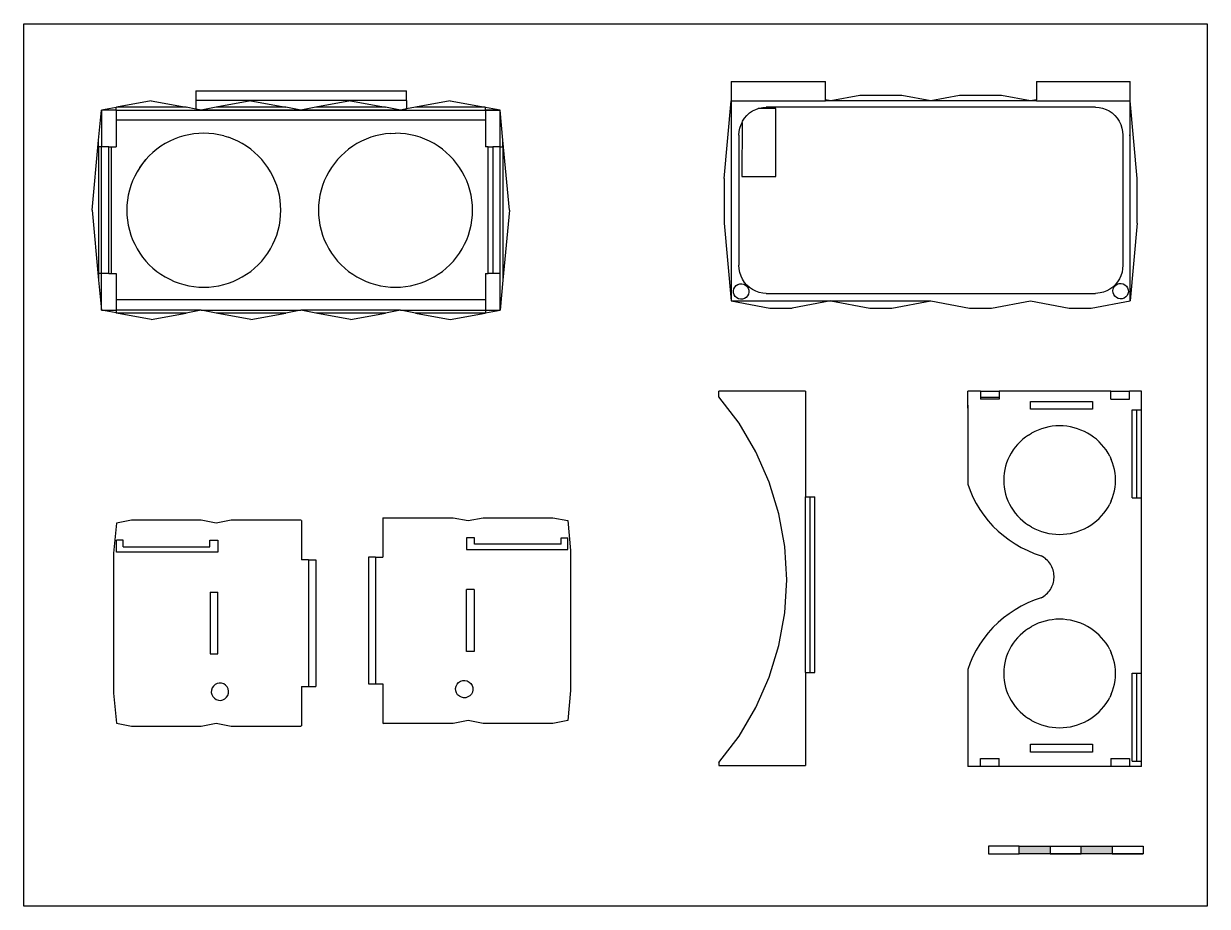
# Model space of a CAD drawing. Header units: inches. Extents: x 53.8 to 140.4, y 43.4 to 72.
# Drawn here: x 53.78 to 92.01, y 43.44 to 71.96 of the extents above; entities that cross this region are included whole.
import ezdxf

# ---------------------------------------------------------------- set-up
doc = ezdxf.new("R2010")
doc.units = ezdxf.units.IN
doc.header["$MEASUREMENT"] = 0

msp = doc.modelspace()

# ---------------------------------------------------------------- hatches: boundary and pattern name
h = msp.add_hatch(color=256)
h.dxf.hatch_style = 1
h.paths.add_polyline_path([(85.94, 45.387), (85.94, 45.137), (86.94, 45.137), (86.94, 45.387)])
h.paths.add_polyline_path([(87.94, 45.387), (87.94, 45.137), (88.94, 45.137), (88.94, 45.387)])

# ---------------------------------------------------------------- linework, layer by layer
for p, q in [((76.636, 70.09), (79.685, 70.09)), ((76.636, 70.09), (76.636, 69.466)), ((79.685, 69.498), (79.685, 70.09)), ((86.494, 70.09), (89.517, 70.09)), ((86.494, 70.09), (86.494, 69.503)), ((89.517, 69.466), (89.517, 70.09)), ((59.341, 69.789), (66.149, 69.789)), ((59.341, 69.789), (59.341, 69.477)), ((66.149, 69.477), (66.149, 69.789)), ((80.788, 69.64), (79.856, 69.466)), ((82.145, 69.64), (80.788, 69.64)), ((83.077, 69.466), (82.145, 69.64)), ((84.008, 69.64), (83.077, 69.466)), ((85.365, 69.64), (84.008, 69.64)), ((86.297, 69.466), (85.365, 69.64)), ((56.766, 69.254), (56.292, 69.166)), ((56.776, 69.256), (56.766, 69.254)), ((56.766, 69.166), (56.766, 69.254)), ((57.902, 69.466), (56.776, 69.256)), ((59.028, 69.256), (56.776, 69.256)), ((57.902, 69.466), (59.028, 69.256)), ((59.341, 69.198), (59.028, 69.256)), ((66.149, 69.477), (59.341, 69.477)), ((59.341, 69.477), (59.341, 69.198)), ((59.512, 69.166), (59.341, 69.198)), ((59.996, 69.256), (59.512, 69.166)), ((61.122, 69.466), (59.996, 69.256)), ((62.248, 69.256), (59.996, 69.256)), ((61.122, 69.466), (62.248, 69.256)), ((62.732, 69.166), (62.248, 69.256)), ((63.217, 69.256), (62.732, 69.166)), ((64.342, 69.466), (63.217, 69.256)), ((65.468, 69.256), (63.217, 69.256)), ((64.342, 69.466), (65.468, 69.256)), ((65.952, 69.166), (65.468, 69.256)), ((66.149, 69.203), (65.952, 69.166)), ((66.149, 69.477), (66.149, 69.203)), ((66.437, 69.256), (66.149, 69.203)), ((67.562, 69.466), (66.437, 69.256)), ((68.688, 69.256), (66.437, 69.256)), ((67.562, 69.466), (68.688, 69.256)), ((68.699, 69.254), (68.688, 69.256)), ((69.172, 69.166), (68.699, 69.254)), ((68.699, 69.166), (68.699, 69.254)), ((76.403, 66.955), (76.636, 69.466)), ((76.636, 69.466), (79.685, 69.466)), ((76.636, 69.466), (76.636, 63)), ((77.429, 69.191), (77.506, 69.218)), ((77.506, 69.218), (77.539, 69.23)), ((78.075, 69.218), (77.506, 69.218)), ((77.539, 69.23), (77.652, 69.253)), ((77.652, 69.253), (77.767, 69.261)), ((88.404, 69.261), (77.767, 69.261)), ((78.075, 67.017), (78.075, 69.218)), ((79.856, 69.466), (79.685, 69.498)), ((79.685, 69.466), (79.685, 69.498)), ((79.856, 69.466), (79.685, 69.466)), ((83.077, 69.466), (79.856, 69.466)), ((86.297, 69.466), (83.077, 69.466)), ((86.494, 69.503), (86.297, 69.466)), ((86.494, 69.466), (86.297, 69.466)), ((86.494, 69.466), (86.494, 69.503)), ((86.494, 69.466), (89.517, 69.466)), ((88.404, 69.261), (88.519, 69.253)), ((88.519, 69.253), (88.632, 69.23)), ((88.632, 69.23), (88.741, 69.191)), ((89.517, 63), (89.517, 69.466)), ((89.75, 66.955), (89.517, 69.466)), ((56.202, 68.193), (56.292, 69.166)), ((56.766, 69.166), (56.292, 69.166)), ((56.292, 69.166), (56.292, 69.166)), ((56.292, 69.166), (56.292, 67.981)), ((56.766, 69.166), (56.292, 69.166)), ((56.766, 69.166), (56.766, 68.854)), ((56.766, 69.166), (59.341, 69.166)), ((56.766, 69.166), (59.341, 69.166)), ((56.766, 68.854), (68.699, 68.854)), ((56.766, 68.854), (56.766, 67.981)), ((66.149, 69.166), (59.341, 69.166)), ((59.341, 69.166), (59.341, 69.166)), ((59.341, 69.166), (59.512, 69.166)), ((59.512, 69.166), (62.732, 69.166)), ((59.512, 69.166), (59.514, 69.166)), ((62.73, 69.166), (62.732, 69.166)), ((62.732, 69.166), (65.952, 69.166)), ((65.952, 69.166), (66.149, 69.166)), ((66.149, 69.166), (66.149, 69.166)), ((66.149, 69.166), (68.699, 69.166)), ((66.149, 69.166), (68.699, 69.166)), ((68.699, 69.166), (69.172, 69.166)), ((68.699, 69.166), (68.699, 68.854)), ((69.172, 69.166), (68.699, 69.166)), ((68.699, 68.854), (68.699, 67.981)), ((69.263, 68.193), (69.172, 69.166)), ((69.172, 69.166), (69.172, 69.166)), ((69.172, 67.981), (69.172, 69.166)), ((77.004, 68.807), (77.068, 68.906)), ((77.068, 68.906), (77.144, 68.995)), ((77.144, 68.995), (77.23, 69.073)), ((77.23, 69.073), (77.326, 69.139)), ((77.326, 69.139), (77.429, 69.191)), ((88.741, 69.191), (88.845, 69.139)), ((88.845, 69.139), (88.94, 69.073)), ((88.94, 69.073), (89.027, 68.995)), ((89.027, 68.995), (89.103, 68.906)), ((89.103, 68.906), (89.167, 68.807)), ((76.886, 68.353), (76.893, 68.472)), ((76.893, 68.472), (76.916, 68.588)), ((76.916, 68.588), (76.953, 68.7)), ((76.953, 68.7), (76.986, 68.77)), ((76.986, 68.77), (76.981, 67.017)), ((76.986, 68.77), (77.004, 68.807)), ((89.167, 68.807), (89.218, 68.7)), ((89.218, 68.7), (89.255, 68.588)), ((89.255, 68.588), (89.277, 68.472)), ((89.277, 68.472), (89.285, 68.353)), ((55.992, 65.933), (56.202, 68.193)), ((56.202, 67.981), (56.202, 68.193)), ((58.356, 68.086), (58.217, 68)), ((58.499, 68.163), (58.356, 68.086)), ((58.648, 68.23), (58.499, 68.163)), ((58.8, 68.287), (58.648, 68.23)), ((58.956, 68.335), (58.8, 68.287)), ((59.114, 68.372), (58.956, 68.335)), ((59.275, 68.398), (59.114, 68.372)), ((59.437, 68.414), (59.275, 68.398)), ((59.6, 68.42), (59.437, 68.414)), ((59.763, 68.414), (59.6, 68.42)), ((59.925, 68.398), (59.763, 68.414)), ((60.085, 68.372), (59.925, 68.398)), ((60.244, 68.335), (60.085, 68.372)), ((60.244, 68.335), (60.4, 68.287)), ((60.552, 68.23), (60.4, 68.287)), ((60.701, 68.163), (60.552, 68.23)), ((60.844, 68.086), (60.701, 68.163)), ((60.982, 68), (60.844, 68.086)), ((64.548, 68.086), (64.41, 68)), ((64.692, 68.163), (64.548, 68.086)), ((64.84, 68.23), (64.692, 68.163)), ((64.992, 68.287), (64.84, 68.23)), ((65.148, 68.335), (64.992, 68.287)), ((65.307, 68.372), (65.148, 68.335)), ((65.468, 68.398), (65.307, 68.372)), ((65.63, 68.414), (65.468, 68.398)), ((65.63, 68.414), (65.792, 68.42)), ((65.955, 68.414), (65.792, 68.42)), ((66.117, 68.398), (65.955, 68.414)), ((66.278, 68.372), (66.117, 68.398)), ((66.436, 68.335), (66.278, 68.372)), ((66.592, 68.287), (66.436, 68.335)), ((66.745, 68.23), (66.592, 68.287)), ((66.893, 68.163), (66.745, 68.23)), ((67.037, 68.086), (66.893, 68.163)), ((67.175, 68), (67.037, 68.086)), ((69.263, 67.981), (69.263, 68.193)), ((69.472, 65.933), (69.263, 68.193)), ((76.886, 68.353), (76.886, 64.153)), ((89.285, 68.353), (89.285, 64.153)), ((89.487, 68.353), (89.517, 68.353)), ((56.202, 67.981), (56.202, 63.885)), ((56.292, 67.981), (56.202, 67.981)), ((56.292, 67.981), (56.292, 67.981)), ((56.529, 67.981), (56.292, 67.981)), ((56.292, 63.885), (56.292, 67.981)), ((56.529, 63.885), (56.529, 67.981)), ((56.529, 67.981), (56.604, 67.981)), ((56.604, 67.981), (56.604, 63.885)), ((56.604, 67.981), (56.766, 67.981)), ((57.84, 67.691), (57.729, 67.572)), ((57.959, 67.802), (57.84, 67.691)), ((58.085, 67.905), (57.959, 67.802)), ((58.217, 68), (58.085, 67.905)), ((61.115, 67.905), (60.982, 68)), ((61.241, 67.802), (61.115, 67.905)), ((61.36, 67.691), (61.241, 67.802)), ((61.471, 67.572), (61.36, 67.691)), ((64.033, 67.691), (63.921, 67.572)), ((64.033, 67.691), (64.277, 67.905)), ((64.152, 67.802), (64.033, 67.691)), ((64.277, 67.905), (64.152, 67.802)), ((64.41, 68), (64.277, 67.905)), ((67.307, 67.905), (67.175, 68)), ((67.433, 67.802), (67.307, 67.905)), ((67.552, 67.691), (67.433, 67.802)), ((67.663, 67.572), (67.552, 67.691)), ((68.788, 67.981), (68.699, 67.981)), ((68.788, 63.885), (68.788, 67.981)), ((68.788, 67.981), (68.935, 67.981)), ((68.935, 67.981), (68.935, 63.885)), ((69.172, 67.981), (68.935, 67.981)), ((69.172, 63.885), (69.172, 67.981)), ((69.172, 67.981), (69.263, 67.981)), ((69.172, 67.981), (69.172, 67.981)), ((69.263, 67.981), (69.263, 63.672)), ((57.531, 67.314), (57.445, 67.175)), ((57.531, 67.314), (57.729, 67.572)), ((57.626, 67.446), (57.531, 67.314)), ((57.729, 67.572), (57.626, 67.446)), ((61.574, 67.446), (61.471, 67.572)), ((61.669, 67.314), (61.574, 67.446)), ((61.755, 67.175), (61.669, 67.314)), ((63.723, 67.314), (63.637, 67.175)), ((63.818, 67.446), (63.723, 67.314)), ((63.921, 67.572), (63.818, 67.446)), ((67.767, 67.446), (67.663, 67.572)), ((67.862, 67.314), (67.767, 67.446)), ((67.948, 67.175), (67.862, 67.314)), ((57.368, 67.032), (57.301, 66.883)), ((57.445, 67.175), (57.368, 67.032)), ((61.832, 67.032), (61.755, 67.175)), ((61.899, 66.883), (61.832, 67.032)), ((63.56, 67.032), (63.493, 66.883)), ((63.637, 67.175), (63.56, 67.032)), ((68.024, 67.032), (67.948, 67.175)), ((68.091, 66.883), (68.024, 67.032)), ((76.403, 66.955), (76.403, 65.511)), ((76.981, 67.017), (78.075, 67.017)), ((89.75, 65.511), (89.75, 66.955)), ((57.196, 66.575), (57.159, 66.416)), ((57.243, 66.731), (57.196, 66.575)), ((57.301, 66.883), (57.243, 66.731)), ((61.956, 66.731), (61.899, 66.883)), ((62.004, 66.575), (61.956, 66.731)), ((62.041, 66.416), (62.004, 66.575)), ((63.389, 66.575), (63.352, 66.416)), ((63.436, 66.731), (63.389, 66.575)), ((63.493, 66.883), (63.436, 66.731)), ((68.149, 66.731), (68.091, 66.883)), ((68.196, 66.575), (68.149, 66.731)), ((68.233, 66.416), (68.196, 66.575)), ((57.133, 66.256), (57.117, 66.094)), ((57.159, 66.416), (57.133, 66.256)), ((62.067, 66.256), (62.041, 66.416)), ((62.083, 66.094), (62.067, 66.256)), ((63.325, 66.256), (63.309, 66.094)), ((63.352, 66.416), (63.325, 66.256)), ((68.26, 66.256), (68.233, 66.416)), ((68.276, 66.094), (68.26, 66.256)), ((55.992, 65.933), (56.202, 63.672)), ((57.117, 66.094), (57.111, 65.931)), ((57.111, 65.931), (57.117, 65.768)), ((57.117, 65.768), (57.133, 65.606)), ((62.067, 65.606), (62.083, 65.768)), ((62.088, 65.931), (62.083, 66.094)), ((62.083, 65.768), (62.088, 65.931)), ((63.309, 66.094), (63.304, 65.931)), ((63.304, 65.931), (63.309, 65.768)), ((63.309, 65.768), (63.325, 65.606)), ((68.26, 65.606), (68.276, 65.768)), ((68.281, 65.931), (68.276, 66.094)), ((68.276, 65.768), (68.281, 65.931)), ((69.472, 65.933), (69.263, 63.672)), ((57.133, 65.606), (57.159, 65.446)), ((57.159, 65.446), (57.196, 65.287)), ((62.004, 65.287), (62.041, 65.446)), ((62.041, 65.446), (62.067, 65.606)), ((63.325, 65.606), (63.352, 65.446)), ((63.352, 65.446), (63.389, 65.287)), ((68.196, 65.287), (68.233, 65.446)), ((68.233, 65.446), (68.26, 65.606)), ((76.403, 65.511), (76.636, 63)), ((89.75, 65.511), (89.517, 63)), ((57.196, 65.287), (57.243, 65.131)), ((57.243, 65.131), (57.301, 64.979)), ((61.899, 64.979), (61.956, 65.131)), ((61.956, 65.131), (62.004, 65.287)), ((63.389, 65.287), (63.436, 65.131)), ((63.436, 65.131), (63.493, 64.979)), ((68.091, 64.979), (68.149, 65.131)), ((68.149, 65.131), (68.196, 65.287)), ((57.301, 64.979), (57.368, 64.83)), ((57.368, 64.83), (57.445, 64.687)), ((57.445, 64.687), (57.531, 64.548)), ((61.669, 64.548), (61.755, 64.687)), ((61.755, 64.687), (61.832, 64.83)), ((61.832, 64.83), (61.899, 64.979)), ((63.493, 64.979), (63.56, 64.83)), ((63.56, 64.83), (63.637, 64.687)), ((63.637, 64.687), (63.723, 64.548)), ((67.862, 64.548), (67.948, 64.687)), ((67.948, 64.687), (68.024, 64.83)), ((68.024, 64.83), (68.091, 64.979)), ((57.531, 64.548), (57.626, 64.416)), ((57.626, 64.416), (57.729, 64.29)), ((57.729, 64.29), (57.84, 64.171)), ((61.36, 64.171), (61.471, 64.29)), ((61.471, 64.29), (61.574, 64.416)), ((61.574, 64.416), (61.669, 64.548)), ((63.723, 64.548), (63.818, 64.416)), ((63.818, 64.416), (63.921, 64.29)), ((63.921, 64.29), (64.033, 64.171)), ((67.552, 64.171), (67.663, 64.29)), ((67.663, 64.29), (67.767, 64.416)), ((67.767, 64.416), (67.862, 64.548)), ((56.292, 63.885), (56.202, 63.885)), ((56.202, 63.885), (56.202, 63.672)), ((56.292, 62.7), (56.292, 63.885)), ((56.292, 63.885), (56.292, 63.885)), ((56.529, 63.885), (56.292, 63.885)), ((56.529, 63.885), (56.604, 63.885)), ((56.604, 63.885), (56.766, 63.885)), ((56.766, 63.885), (56.766, 63.05)), ((57.84, 64.171), (57.959, 64.06)), ((57.959, 64.06), (58.085, 63.957)), ((58.085, 63.957), (58.217, 63.862)), ((58.217, 63.862), (58.356, 63.776)), ((60.844, 63.776), (60.982, 63.862)), ((60.982, 63.862), (61.115, 63.957)), ((61.115, 63.957), (61.241, 64.06)), ((61.241, 64.06), (61.36, 64.171)), ((64.033, 64.171), (64.152, 64.06)), ((64.152, 64.06), (64.277, 63.957)), ((64.277, 63.957), (64.41, 63.862)), ((64.41, 63.862), (64.548, 63.776)), ((67.037, 63.776), (67.175, 63.862)), ((67.175, 63.862), (67.307, 63.957)), ((67.307, 63.957), (67.433, 64.06)), ((67.433, 64.06), (67.552, 64.171)), ((68.699, 63.885), (68.699, 63.05)), ((68.699, 63.885), (68.788, 63.885)), ((68.935, 63.885), (68.788, 63.885)), ((69.172, 63.885), (68.935, 63.885)), ((69.172, 62.7), (69.172, 63.885)), ((76.893, 64.035), (76.886, 64.153)), ((76.916, 63.918), (76.893, 64.035)), ((76.953, 63.806), (76.916, 63.918)), ((89.257, 63.925), (89.222, 63.816)), ((89.278, 64.038), (89.257, 63.925)), ((89.285, 64.153), (89.278, 64.038)), ((56.202, 63.672), (56.292, 62.7)), ((58.356, 63.776), (58.499, 63.699)), ((58.499, 63.699), (58.648, 63.632)), ((58.648, 63.632), (58.8, 63.575)), ((58.8, 63.575), (58.956, 63.527)), ((58.956, 63.527), (59.114, 63.49)), ((59.114, 63.49), (59.275, 63.464)), ((59.275, 63.464), (59.437, 63.448)), ((59.763, 63.448), (59.925, 63.464)), ((59.925, 63.464), (60.085, 63.49)), ((60.085, 63.49), (60.244, 63.527)), ((60.244, 63.527), (60.4, 63.575)), ((60.4, 63.575), (60.552, 63.632)), ((60.552, 63.632), (60.701, 63.699)), ((60.701, 63.699), (60.844, 63.776)), ((64.548, 63.776), (64.692, 63.699)), ((64.692, 63.699), (64.84, 63.632)), ((64.84, 63.632), (64.992, 63.575)), ((64.992, 63.575), (65.148, 63.527)), ((65.148, 63.527), (65.307, 63.49)), ((65.307, 63.49), (65.468, 63.464)), ((65.468, 63.464), (65.63, 63.448)), ((65.955, 63.448), (66.117, 63.464)), ((66.117, 63.464), (66.278, 63.49)), ((66.278, 63.49), (66.436, 63.527)), ((66.436, 63.527), (66.592, 63.575)), ((66.592, 63.575), (66.745, 63.632)), ((66.745, 63.632), (66.893, 63.699)), ((66.893, 63.699), (67.037, 63.776)), ((69.263, 63.672), (69.172, 62.7)), ((76.752, 63.449), (76.796, 63.497)), ((76.796, 63.497), (76.851, 63.532)), ((76.851, 63.532), (76.914, 63.552)), ((76.914, 63.552), (76.979, 63.555)), ((77.004, 63.7), (76.953, 63.806)), ((76.979, 63.555), (77.043, 63.541)), ((77.068, 63.601), (77.004, 63.7)), ((77.043, 63.541), (77.1, 63.511)), ((77.144, 63.512), (77.068, 63.601)), ((77.1, 63.511), (77.149, 63.467)), ((77.23, 63.434), (77.144, 63.512)), ((77.149, 63.467), (77.184, 63.412)), ((89.041, 63.526), (88.959, 63.448)), ((89.005, 63.454), (89.048, 63.503)), ((89.113, 63.614), (89.041, 63.526)), ((89.048, 63.503), (89.102, 63.54)), ((89.102, 63.54), (89.164, 63.561)), ((89.174, 63.711), (89.113, 63.614)), ((89.164, 63.561), (89.229, 63.565)), ((89.222, 63.816), (89.174, 63.711)), ((89.229, 63.565), (89.293, 63.552)), ((89.293, 63.552), (89.351, 63.523)), ((89.351, 63.523), (89.4, 63.48)), ((89.4, 63.48), (89.437, 63.426)), ((59.437, 63.448), (59.6, 63.442)), ((59.6, 63.442), (59.763, 63.448)), ((65.63, 63.448), (65.792, 63.442)), ((65.792, 63.442), (65.955, 63.448)), ((76.708, 63.327), (76.722, 63.391)), ((76.711, 63.262), (76.708, 63.327)), ((76.731, 63.2), (76.711, 63.262)), ((76.722, 63.391), (76.752, 63.449)), ((76.766, 63.145), (76.731, 63.2)), ((76.814, 63.101), (76.766, 63.145)), ((76.872, 63.071), (76.814, 63.101)), ((77.063, 63.079), (77.001, 63.06)), ((77.118, 63.115), (77.063, 63.079)), ((77.162, 63.163), (77.118, 63.115)), ((77.192, 63.221), (77.162, 63.163)), ((77.184, 63.412), (77.203, 63.35)), ((77.206, 63.284), (77.192, 63.221)), ((77.203, 63.35), (77.206, 63.284)), ((77.326, 63.368), (77.23, 63.434)), ((77.429, 63.315), (77.326, 63.368)), ((77.539, 63.277), (77.429, 63.315)), ((77.652, 63.254), (77.539, 63.277)), ((77.767, 63.246), (77.652, 63.254)), ((77.767, 63.246), (88.404, 63.246)), ((88.555, 63.259), (88.404, 63.246)), ((88.664, 63.286), (88.555, 63.259)), ((88.769, 63.327), (88.664, 63.286)), ((88.868, 63.381), (88.769, 63.327)), ((88.959, 63.448), (88.868, 63.381)), ((88.963, 63.332), (88.976, 63.396)), ((88.967, 63.267), (88.963, 63.332)), ((88.988, 63.205), (88.967, 63.267)), ((88.976, 63.396), (89.005, 63.454)), ((89.025, 63.151), (88.988, 63.205)), ((89.074, 63.108), (89.025, 63.151)), ((89.132, 63.079), (89.074, 63.108)), ((89.196, 63.066), (89.132, 63.079)), ((89.323, 63.091), (89.261, 63.07)), ((89.377, 63.128), (89.323, 63.091)), ((89.42, 63.177), (89.377, 63.128)), ((89.449, 63.235), (89.42, 63.177)), ((89.437, 63.426), (89.458, 63.364)), ((89.462, 63.299), (89.449, 63.235)), ((89.458, 63.364), (89.462, 63.299)), ((56.766, 62.611), (56.292, 62.7)), ((56.292, 62.7), (56.766, 62.7)), ((56.766, 63.05), (68.699, 63.05)), ((56.766, 63.05), (56.766, 62.7)), ((56.766, 62.7), (56.766, 62.611)), ((59.512, 62.7), (56.766, 62.7)), ((59.512, 62.7), (59.028, 62.609)), ((59.996, 62.609), (59.512, 62.7)), ((59.512, 62.7), (62.732, 62.7)), ((62.732, 62.7), (62.248, 62.609)), ((63.217, 62.609), (62.732, 62.7)), ((65.952, 62.7), (62.732, 62.7)), ((65.952, 62.7), (65.468, 62.609)), ((66.437, 62.609), (65.952, 62.7)), ((65.952, 62.7), (68.699, 62.7)), ((68.699, 63.05), (68.699, 62.7)), ((68.699, 62.7), (68.699, 62.611)), ((68.699, 62.611), (69.172, 62.7)), ((68.699, 62.7), (69.172, 62.7)), ((76.636, 63), (79.856, 63)), ((76.636, 63), (77.887, 62.767)), ((76.936, 63.057), (76.872, 63.071)), ((77.001, 63.06), (76.936, 63.057)), ((77.887, 62.767), (78.606, 62.767)), ((79.856, 63), (78.606, 62.767)), ((79.856, 63), (83.077, 63)), ((79.856, 63), (81.107, 62.767)), ((81.107, 62.767), (81.826, 62.767)), ((81.826, 62.767), (83.077, 63)), ((83.077, 63), (84.327, 62.767)), ((84.327, 62.767), (85.046, 62.767)), ((85.046, 62.767), (86.297, 63)), ((86.297, 63), (87.547, 62.767)), ((87.547, 62.767), (88.266, 62.767)), ((88.266, 62.767), (89.517, 63)), ((89.261, 63.07), (89.196, 63.066)), ((56.776, 62.609), (56.766, 62.611)), ((59.028, 62.609), (56.776, 62.609)), ((57.902, 62.4), (56.776, 62.609)), ((57.902, 62.4), (59.028, 62.609)), ((62.248, 62.609), (59.996, 62.609)), ((61.122, 62.4), (59.996, 62.609)), ((61.122, 62.4), (62.248, 62.609)), ((65.468, 62.609), (63.217, 62.609)), ((64.342, 62.4), (63.217, 62.609)), ((64.342, 62.4), (65.468, 62.609)), ((68.688, 62.609), (66.437, 62.609)), ((66.437, 62.609), (67.562, 62.4)), ((67.562, 62.4), (68.688, 62.609)), ((68.699, 62.611), (68.688, 62.609)), ((76.237, 59.901), (76.237, 60.089)), ((79.037, 60.089), (76.237, 60.089)), ((79.037, 60.089), (79.037, 56.666)), ((84.689, 60.089), (84.274, 60.089)), ((84.274, 59.635), (84.274, 60.089)), ((84.689, 60.089), (84.689, 59.889)), ((84.689, 60.089), (85.286, 60.089)), ((85.286, 60.089), (85.286, 59.889)), ((88.9, 60.089), (85.286, 60.089)), ((88.9, 59.828), (88.9, 60.089)), ((88.9, 60.089), (89.5, 60.089)), ((89.883, 60.089), (89.5, 60.089)), ((89.5, 59.828), (89.5, 60.089)), ((89.883, 59.48), (89.883, 60.089)), ((76.887, 59.049), (76.237, 59.901)), ((84.689, 59.889), (84.689, 59.828)), ((84.689, 59.889), (85.286, 59.889)), ((85.286, 59.828), (84.689, 59.828)), ((85.286, 59.889), (85.286, 59.828)), ((86.301, 59.749), (88.301, 59.749)), ((86.301, 59.499), (86.301, 59.749)), ((88.301, 59.749), (88.301, 59.499)), ((88.9, 59.828), (89.5, 59.828)), ((84.274, 59.635), (84.274, 59.622)), ((84.274, 59.534), (84.274, 59.635)), ((84.274, 59.622), (84.274, 59.534)), ((84.274, 59.534), (84.274, 59.534)), ((84.274, 59.534), (84.274, 57.084)), ((88.301, 59.499), (86.301, 59.499)), ((89.58, 56.64), (89.58, 59.48)), ((89.58, 59.48), (89.731, 59.48)), ((89.731, 56.64), (89.731, 59.48)), ((89.731, 59.48), (89.883, 59.48)), ((89.883, 56.64), (89.883, 59.48)), ((77.431, 58.126), (76.887, 59.049)), ((86.774, 58.904), (86.661, 58.871)), ((86.889, 58.93), (86.774, 58.904)), ((87.005, 58.949), (86.889, 58.93)), ((87.123, 58.96), (87.005, 58.949)), ((87.241, 58.964), (87.123, 58.96)), ((87.359, 58.96), (87.241, 58.964)), ((87.477, 58.949), (87.359, 58.96)), ((87.594, 58.93), (87.477, 58.949)), ((87.709, 58.904), (87.594, 58.93)), ((87.822, 58.871), (87.709, 58.904)), ((86.05, 58.529), (85.964, 58.45)), ((86.142, 58.601), (86.05, 58.529)), ((86.238, 58.668), (86.142, 58.601)), ((86.238, 58.668), (86.338, 58.729)), ((86.442, 58.783), (86.338, 58.729)), ((86.55, 58.83), (86.442, 58.783)), ((86.661, 58.871), (86.55, 58.83)), ((87.932, 58.83), (87.822, 58.871)), ((88.04, 58.783), (87.932, 58.83)), ((88.144, 58.729), (88.04, 58.783)), ((88.245, 58.668), (88.144, 58.729)), ((88.341, 58.601), (88.245, 58.668)), ((88.432, 58.529), (88.341, 58.601)), ((88.518, 58.45), (88.432, 58.529)), ((77.863, 57.144), (77.431, 58.126)), ((85.74, 58.185), (85.677, 58.087)), ((85.808, 58.278), (85.74, 58.185)), ((85.883, 58.366), (85.808, 58.278)), ((85.964, 58.45), (85.883, 58.366)), ((88.599, 58.366), (88.518, 58.45)), ((88.674, 58.278), (88.599, 58.366)), ((88.743, 58.185), (88.674, 58.278)), ((88.805, 58.087), (88.743, 58.185)), ((85.531, 57.774), (85.497, 57.664)), ((85.573, 57.881), (85.531, 57.774)), ((85.621, 57.986), (85.573, 57.881)), ((85.677, 58.087), (85.621, 57.986)), ((88.861, 57.986), (88.805, 58.087)), ((88.861, 57.986), (88.91, 57.881)), ((88.951, 57.774), (88.91, 57.881)), ((88.986, 57.664), (88.951, 57.774)), ((85.451, 57.439), (85.439, 57.325)), ((85.47, 57.552), (85.451, 57.439)), ((85.497, 57.664), (85.47, 57.552)), ((89.012, 57.552), (88.986, 57.664)), ((89.032, 57.439), (89.012, 57.552)), ((89.043, 57.325), (89.032, 57.439)), ((78.176, 56.119), (77.863, 57.144)), ((84.274, 57.084), (84.351, 56.871)), ((85.439, 57.325), (85.435, 57.21)), ((85.435, 57.21), (85.439, 57.096)), ((85.439, 57.096), (85.451, 56.982)), ((85.451, 56.982), (85.47, 56.868)), ((89.012, 56.868), (89.032, 56.982)), ((89.032, 56.982), (89.043, 57.096)), ((89.047, 57.21), (89.043, 57.325)), ((89.043, 57.096), (89.047, 57.21)), ((79.037, 51), (79.037, 56.666)), ((79.037, 56.666), (79.189, 56.666)), ((79.189, 51), (79.189, 56.666)), ((79.189, 56.666), (79.34, 56.666)), ((79.34, 51), (79.34, 56.666)), ((84.351, 56.871), (84.441, 56.663)), ((84.441, 56.663), (84.545, 56.46)), ((85.47, 56.868), (85.497, 56.757)), ((85.497, 56.757), (85.531, 56.647)), ((85.531, 56.647), (85.573, 56.539)), ((88.91, 56.539), (88.951, 56.647)), ((88.951, 56.647), (88.986, 56.757)), ((88.986, 56.757), (89.012, 56.868)), ((89.58, 56.64), (89.731, 56.64)), ((89.731, 56.64), (89.883, 56.64)), ((89.883, 50.97), (89.883, 56.64)), ((84.545, 56.46), (84.663, 56.265)), ((84.663, 56.265), (84.792, 56.077)), ((85.573, 56.539), (85.621, 56.435)), ((85.621, 56.435), (85.677, 56.334)), ((85.677, 56.334), (85.74, 56.236)), ((85.74, 56.236), (85.808, 56.143)), ((88.674, 56.143), (88.743, 56.236)), ((88.743, 56.236), (88.805, 56.334)), ((88.805, 56.334), (88.861, 56.435)), ((88.91, 56.539), (88.861, 56.435)), ((56.778, 55.823), (56.688, 54.85)), ((57.262, 55.913), (56.778, 55.823)), ((59.514, 55.913), (57.262, 55.913)), ((59.998, 55.823), (59.514, 55.913)), ((60.483, 55.913), (59.998, 55.823)), ((62.734, 55.913), (60.483, 55.913)), ((62.755, 55.909), (62.734, 55.913)), ((62.755, 55.909), (62.755, 54.638)), ((65.381, 55.992), (65.402, 55.996)), ((65.381, 55.992), (65.381, 54.721)), ((65.402, 55.996), (67.654, 55.996)), ((67.654, 55.996), (68.138, 55.906)), ((68.138, 55.906), (68.622, 55.996)), ((68.622, 55.996), (70.874, 55.996)), ((70.874, 55.996), (71.358, 55.906)), ((71.358, 55.906), (71.448, 54.933)), ((78.365, 55.064), (78.176, 56.119)), ((84.792, 56.077), (84.934, 55.898)), ((84.934, 55.898), (85.088, 55.728)), ((85.808, 56.143), (85.883, 56.054)), ((85.883, 56.054), (85.964, 55.971)), ((85.964, 55.971), (86.05, 55.892)), ((86.05, 55.892), (86.142, 55.819)), ((86.142, 55.819), (86.238, 55.753)), ((88.245, 55.753), (88.341, 55.819)), ((88.341, 55.819), (88.432, 55.892)), ((88.432, 55.892), (88.518, 55.971)), ((88.518, 55.971), (88.599, 56.054)), ((88.599, 56.054), (88.674, 56.143)), ((85.088, 55.728), (85.252, 55.567)), ((85.252, 55.567), (85.426, 55.418)), ((86.338, 55.692), (86.238, 55.753)), ((86.338, 55.692), (86.442, 55.638)), ((86.442, 55.638), (86.55, 55.59)), ((86.55, 55.59), (86.661, 55.55)), ((86.661, 55.55), (86.774, 55.517)), ((86.774, 55.517), (86.889, 55.491)), ((86.889, 55.491), (87.005, 55.472)), ((87.005, 55.472), (87.123, 55.461)), ((87.123, 55.461), (87.241, 55.457)), ((87.241, 55.457), (87.359, 55.461)), ((87.359, 55.461), (87.477, 55.472)), ((87.477, 55.472), (87.594, 55.491)), ((87.594, 55.491), (87.709, 55.517)), ((87.709, 55.517), (87.822, 55.55)), ((87.822, 55.55), (87.932, 55.59)), ((87.932, 55.59), (88.04, 55.638)), ((88.04, 55.638), (88.144, 55.692)), ((88.144, 55.692), (88.245, 55.753)), ((56.784, 54.885), (56.784, 55.267)), ((56.994, 55.267), (56.784, 55.267)), ((56.994, 55.06), (56.994, 55.267)), ((56.994, 55.06), (59.795, 55.06)), ((59.795, 55.06), (59.795, 55.268)), ((59.795, 55.268), (60.049, 55.268)), ((60.049, 55.268), (60.049, 54.885)), ((68.087, 55.351), (68.087, 54.968)), ((68.341, 55.351), (68.087, 55.351)), ((68.341, 55.143), (68.341, 55.351)), ((71.142, 55.143), (68.341, 55.143)), ((71.142, 55.351), (71.353, 55.351)), ((71.142, 55.143), (71.142, 55.351)), ((71.353, 54.968), (71.353, 55.351)), ((78.429, 53.994), (78.365, 55.064)), ((85.426, 55.418), (85.61, 55.279)), ((85.61, 55.279), (85.802, 55.151)), ((85.802, 55.151), (86.003, 55.036)), ((56.688, 54.85), (56.688, 50.329)), ((60.049, 54.885), (56.784, 54.885)), ((64.921, 54.721), (64.921, 50.625)), ((65.151, 54.721), (64.921, 54.721)), ((65.151, 54.721), (65.151, 50.625)), ((65.151, 54.721), (65.381, 54.721)), ((68.087, 54.968), (71.353, 54.968)), ((71.448, 54.933), (71.448, 50.412)), ((86.003, 55.036), (86.21, 54.934)), ((86.21, 54.934), (86.424, 54.844)), ((86.424, 54.844), (86.643, 54.768)), ((86.688, 54.743), (86.643, 54.768)), ((86.731, 54.715), (86.688, 54.743)), ((86.772, 54.684), (86.731, 54.715)), ((86.811, 54.651), (86.772, 54.684)), ((62.985, 54.638), (62.755, 54.638)), ((62.985, 54.638), (62.985, 50.542)), ((62.985, 54.638), (63.215, 54.638)), ((63.215, 54.638), (63.215, 50.542)), ((86.848, 54.615), (86.811, 54.651)), ((86.882, 54.577), (86.848, 54.615)), ((86.914, 54.537), (86.882, 54.577)), ((86.943, 54.495), (86.914, 54.537)), ((86.969, 54.451), (86.943, 54.495)), ((86.991, 54.406), (86.969, 54.451)), ((87.011, 54.359), (86.991, 54.406)), ((87.028, 54.311), (87.011, 54.359)), ((87.041, 54.262), (87.028, 54.311)), ((78.365, 52.924), (78.429, 53.994)), ((87.028, 53.863), (87.041, 53.912)), ((87.051, 54.213), (87.041, 54.262)), ((87.041, 53.912), (87.051, 53.962)), ((87.058, 54.163), (87.051, 54.213)), ((87.051, 53.962), (87.058, 54.012)), ((87.062, 54.112), (87.058, 54.163)), ((87.058, 54.012), (87.062, 54.062)), ((87.062, 54.062), (87.062, 54.112)), ((59.805, 53.595), (60.057, 53.595)), ((59.805, 53.595), (59.805, 51.595)), ((60.057, 51.595), (60.057, 53.595)), ((68.08, 51.679), (68.08, 53.679)), ((68.331, 53.679), (68.08, 53.679)), ((68.331, 53.679), (68.331, 51.679)), ((86.772, 53.491), (86.811, 53.524)), ((86.811, 53.524), (86.848, 53.56)), ((86.848, 53.56), (86.882, 53.598)), ((86.882, 53.598), (86.914, 53.638)), ((86.914, 53.638), (86.943, 53.68)), ((86.943, 53.68), (86.969, 53.724)), ((86.969, 53.724), (86.991, 53.769)), ((86.991, 53.769), (87.011, 53.816)), ((87.011, 53.816), (87.028, 53.863)), ((86.21, 53.241), (86.003, 53.138)), ((86.424, 53.33), (86.21, 53.241)), ((86.643, 53.406), (86.424, 53.33)), ((86.643, 53.406), (86.688, 53.432)), ((86.688, 53.432), (86.731, 53.46)), ((86.731, 53.46), (86.772, 53.491)), ((78.176, 51.869), (78.365, 52.924)), ((85.426, 52.757), (85.252, 52.607)), ((85.61, 52.896), (85.426, 52.757)), ((85.802, 53.023), (85.61, 52.896)), ((86.003, 53.138), (85.802, 53.023)), ((85.088, 52.447), (84.934, 52.276)), ((85.252, 52.607), (85.088, 52.447)), ((86.238, 52.422), (86.142, 52.355)), ((86.238, 52.422), (86.338, 52.483)), ((86.442, 52.537), (86.338, 52.483)), ((86.55, 52.584), (86.442, 52.537)), ((86.661, 52.624), (86.55, 52.584)), ((86.774, 52.658), (86.661, 52.624)), ((86.889, 52.684), (86.774, 52.658)), ((87.005, 52.702), (86.889, 52.684)), ((87.123, 52.714), (87.005, 52.702)), ((87.241, 52.717), (87.123, 52.714)), ((87.359, 52.714), (87.241, 52.717)), ((87.477, 52.702), (87.359, 52.714)), ((87.594, 52.684), (87.477, 52.702)), ((87.709, 52.658), (87.594, 52.684)), ((87.822, 52.624), (87.709, 52.658)), ((87.932, 52.584), (87.822, 52.624)), ((88.04, 52.537), (87.932, 52.584)), ((88.144, 52.483), (88.04, 52.537)), ((88.245, 52.422), (88.144, 52.483)), ((88.341, 52.355), (88.245, 52.422)), ((84.792, 52.097), (84.663, 51.909)), ((84.934, 52.276), (84.792, 52.097)), ((85.808, 52.031), (85.74, 51.938)), ((85.883, 52.12), (85.808, 52.031)), ((85.964, 52.204), (85.883, 52.12)), ((86.05, 52.282), (85.964, 52.204)), ((86.142, 52.355), (86.05, 52.282)), ((88.432, 52.282), (88.341, 52.355)), ((88.518, 52.204), (88.432, 52.282)), ((88.599, 52.12), (88.518, 52.204)), ((88.674, 52.031), (88.599, 52.12)), ((88.743, 51.938), (88.674, 52.031)), ((68.331, 51.679), (68.08, 51.679)), ((77.863, 50.843), (78.176, 51.869)), ((84.545, 51.714), (84.441, 51.512)), ((84.663, 51.909), (84.545, 51.714)), ((85.573, 51.635), (85.531, 51.528)), ((85.621, 51.74), (85.573, 51.635)), ((85.677, 51.841), (85.621, 51.74)), ((85.74, 51.938), (85.677, 51.841)), ((88.805, 51.841), (88.743, 51.938)), ((88.861, 51.74), (88.805, 51.841)), ((88.861, 51.74), (88.91, 51.635)), ((88.951, 51.528), (88.91, 51.635)), ((59.805, 51.595), (60.057, 51.595)), ((84.351, 51.304), (84.274, 51.09)), ((84.441, 51.512), (84.351, 51.304)), ((85.47, 51.306), (85.451, 51.193)), ((85.497, 51.418), (85.47, 51.306)), ((85.531, 51.528), (85.497, 51.418)), ((88.986, 51.418), (88.951, 51.528)), ((89.012, 51.306), (88.986, 51.418)), ((89.032, 51.193), (89.012, 51.306)), ((79.037, 51), (79.037, 47.985)), ((79.037, 51), (79.189, 51)), ((79.189, 51), (79.34, 51)), ((84.274, 51.09), (84.274, 48.553)), ((85.439, 51.079), (85.435, 50.964)), ((85.435, 50.964), (85.439, 50.849)), ((85.451, 51.193), (85.439, 51.079)), ((85.439, 50.849), (85.451, 50.735)), ((89.043, 51.079), (89.032, 51.193)), ((89.032, 50.735), (89.043, 50.849)), ((89.047, 50.964), (89.043, 51.079)), ((89.043, 50.849), (89.047, 50.964)), ((89.58, 48.13), (89.58, 50.97)), ((89.58, 50.97), (89.731, 50.97)), ((89.731, 48.13), (89.731, 50.97)), ((89.731, 50.97), (89.883, 50.97)), ((89.883, 48.13), (89.883, 50.97)), ((59.87, 50.495), (59.848, 50.425)), ((59.91, 50.556), (59.87, 50.495)), ((59.964, 50.605), (59.91, 50.556)), ((60.029, 50.638), (59.964, 50.605)), ((60.101, 50.654), (60.029, 50.638)), ((60.174, 50.65), (60.101, 50.654)), ((60.243, 50.627), (60.174, 50.65)), ((60.305, 50.588), (60.243, 50.627)), ((60.354, 50.533), (60.305, 50.588)), ((60.387, 50.468), (60.354, 50.533)), ((60.402, 50.397), (60.387, 50.468)), ((62.755, 50.542), (62.985, 50.542)), ((62.755, 50.542), (62.755, 49.27)), ((62.985, 50.542), (63.215, 50.542)), ((64.921, 50.625), (65.151, 50.625)), ((65.151, 50.625), (65.381, 50.625)), ((65.381, 50.625), (65.381, 49.353)), ((67.734, 50.48), (67.749, 50.552)), ((67.738, 50.407), (67.734, 50.48)), ((67.749, 50.552), (67.783, 50.617)), ((67.783, 50.617), (67.832, 50.671)), ((67.832, 50.671), (67.893, 50.711)), ((67.893, 50.711), (67.962, 50.733)), ((67.962, 50.733), (68.035, 50.737)), ((68.035, 50.737), (68.107, 50.721)), ((68.107, 50.721), (68.172, 50.688)), ((68.172, 50.688), (68.226, 50.639)), ((68.226, 50.639), (68.266, 50.578)), ((68.266, 50.578), (68.288, 50.508)), ((68.288, 50.508), (68.292, 50.435)), ((77.431, 49.862), (77.863, 50.843)), ((85.451, 50.735), (85.47, 50.622)), ((85.47, 50.622), (85.497, 50.51)), ((85.497, 50.51), (85.531, 50.4)), ((88.951, 50.4), (88.986, 50.51)), ((88.986, 50.51), (89.012, 50.622)), ((89.012, 50.622), (89.032, 50.735)), ((56.688, 50.329), (56.778, 49.357)), ((59.848, 50.425), (59.844, 50.352)), ((59.844, 50.352), (59.859, 50.281)), ((59.859, 50.281), (59.893, 50.215)), ((59.893, 50.215), (59.942, 50.161)), ((59.942, 50.161), (60.003, 50.122)), ((60.003, 50.122), (60.073, 50.099)), ((60.073, 50.099), (60.146, 50.095)), ((60.146, 50.095), (60.217, 50.111)), ((60.217, 50.111), (60.282, 50.144)), ((60.282, 50.144), (60.336, 50.193)), ((60.336, 50.193), (60.376, 50.254)), ((60.376, 50.254), (60.398, 50.324)), ((60.398, 50.324), (60.402, 50.397)), ((67.76, 50.337), (67.738, 50.407)), ((67.8, 50.276), (67.76, 50.337)), ((67.854, 50.227), (67.8, 50.276)), ((67.919, 50.194), (67.854, 50.227)), ((67.991, 50.178), (67.919, 50.194)), ((68.064, 50.182), (67.991, 50.178)), ((68.133, 50.205), (68.064, 50.182)), ((68.195, 50.244), (68.133, 50.205)), ((68.244, 50.299), (68.195, 50.244)), ((68.277, 50.364), (68.244, 50.299)), ((68.292, 50.435), (68.277, 50.364)), ((71.448, 50.412), (71.358, 49.44)), ((85.531, 50.4), (85.573, 50.293)), ((85.573, 50.293), (85.621, 50.189)), ((85.621, 50.189), (85.677, 50.087)), ((85.677, 50.087), (85.74, 49.99)), ((88.743, 49.99), (88.805, 50.087)), ((88.805, 50.087), (88.861, 50.189)), ((88.91, 50.293), (88.861, 50.189)), ((88.91, 50.293), (88.951, 50.4)), ((76.887, 48.939), (77.431, 49.862)), ((85.74, 49.99), (85.808, 49.897)), ((85.808, 49.897), (85.883, 49.808)), ((85.883, 49.808), (85.964, 49.724)), ((85.964, 49.724), (86.05, 49.646)), ((88.432, 49.646), (88.518, 49.724)), ((88.518, 49.724), (88.599, 49.808)), ((88.599, 49.808), (88.674, 49.897)), ((88.674, 49.897), (88.743, 49.99)), ((56.778, 49.357), (57.262, 49.266)), ((59.514, 49.266), (59.998, 49.357)), ((59.998, 49.357), (60.483, 49.266)), ((65.381, 49.353), (65.402, 49.349)), ((67.654, 49.349), (65.402, 49.349)), ((68.138, 49.44), (67.654, 49.349)), ((68.622, 49.349), (68.138, 49.44)), ((70.874, 49.349), (68.622, 49.349)), ((71.358, 49.44), (70.874, 49.349)), ((86.05, 49.646), (86.142, 49.573)), ((86.142, 49.573), (86.238, 49.506)), ((86.338, 49.446), (86.238, 49.506)), ((86.338, 49.446), (86.442, 49.392)), ((86.442, 49.392), (86.55, 49.344)), ((86.55, 49.344), (86.661, 49.304)), ((87.822, 49.304), (87.932, 49.344)), ((87.932, 49.344), (88.04, 49.392)), ((88.04, 49.392), (88.144, 49.446)), ((88.144, 49.446), (88.245, 49.506)), ((88.245, 49.506), (88.341, 49.573)), ((88.341, 49.573), (88.432, 49.646)), ((57.262, 49.266), (59.514, 49.266)), ((60.483, 49.266), (62.734, 49.266)), ((62.755, 49.27), (62.734, 49.266)), ((76.237, 48.086), (76.887, 48.939)), ((86.661, 49.304), (86.774, 49.27)), ((86.774, 49.27), (86.889, 49.244)), ((86.889, 49.244), (87.005, 49.226)), ((87.005, 49.226), (87.123, 49.214)), ((87.123, 49.214), (87.241, 49.211)), ((87.241, 49.211), (87.359, 49.214)), ((87.359, 49.214), (87.477, 49.226)), ((87.477, 49.226), (87.594, 49.244)), ((87.594, 49.244), (87.709, 49.27)), ((87.709, 49.27), (87.822, 49.304)), ((84.274, 48.553), (84.274, 48.539)), ((86.301, 48.675), (88.301, 48.675)), ((86.301, 48.425), (86.301, 48.675)), ((88.301, 48.675), (88.301, 48.425)), ((84.274, 48.539), (84.274, 47.954)), ((84.689, 47.954), (84.689, 48.214)), ((84.689, 48.214), (85.286, 48.214)), ((85.286, 47.954), (85.286, 48.214)), ((88.301, 48.425), (86.301, 48.425)), ((88.9, 48.214), (88.9, 47.954)), ((88.9, 48.214), (89.5, 48.214)), ((89.5, 48.214), (89.5, 47.954)), ((76.237, 48.086), (76.237, 47.985)), ((76.237, 47.985), (79.037, 47.985)), ((84.689, 47.954), (84.274, 47.954)), ((85.286, 47.954), (84.689, 47.954)), ((88.9, 47.954), (85.286, 47.954)), ((89.5, 47.954), (88.9, 47.954)), ((89.883, 47.954), (89.5, 47.954)), ((89.58, 48.13), (89.731, 48.13)), ((89.731, 48.13), (89.883, 48.13)), ((89.883, 47.954), (89.883, 48.13)), ((85.94, 45.387), (84.94, 45.387)), ((84.94, 45.387), (84.94, 45.137)), ((84.94, 45.137), (85.94, 45.137)), ((85.94, 45.137), (85.94, 45.387)), ((85.94, 45.387), (89.94, 45.387)), ((89.94, 45.137), (85.94, 45.137)), ((86.94, 45.387), (86.94, 45.137)), ((86.94, 45.137), (87.94, 45.137)), ((87.94, 45.137), (87.94, 45.387)), ((88.94, 45.387), (88.94, 45.137)), ((88.94, 45.137), (89.94, 45.137)), ((89.94, 45.387), (89.94, 45.137))]:
    msp.add_line(p, q)
msp.add_lwpolyline([(53.783, 71.959), (92.012, 71.959), (92.012, 43.44), (53.783, 43.44)], close=True)

doc.saveas('drawing.dxf')
